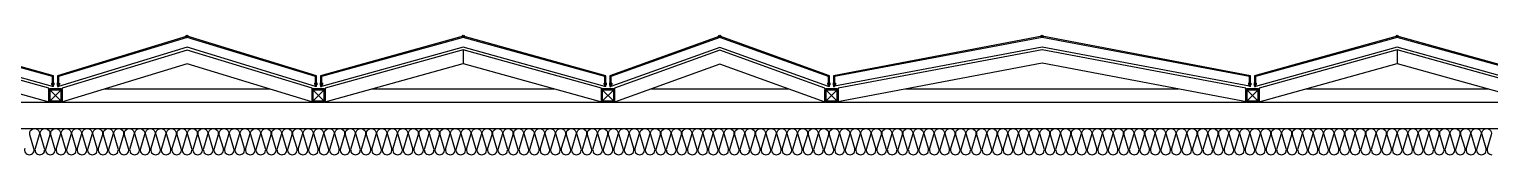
# Model space of a CAD drawing. Header units: millimetres. Extents: x -95754 to 177808, y 34455 to 150605.
# Drawn here: x 144954 to 150506, y 149005 to 149459 of the extents above; entities that cross this region are included whole.
import ezdxf

# ---------------------------------------------------------------- set-up
doc = ezdxf.new("R2010")
doc.units = ezdxf.units.MM
doc.header["$LTSCALE"] = 300
doc.linetypes.add('HID', pattern=[2.8, 1.8, -1])
for name, color, linetype in [('6FIN', 6, 'Continuous'), ('A-하지철물', 55, 'Continuous'), ('alucobond', 4, 'Continuous'), ('ISL', 251, 'Continuous'), ('mold', 4, 'Continuous'), ('SHEET', 6, 'Continuous')]:
    doc.layers.add(name, color=color, linetype=linetype)

# ---------------------------------------------------------------- blocks, each defined once
blk = doc.blocks.new('EX-1100')
at = {"layer": '6FIN', "elevation": 0}
for points in [[(3.2, 204.1), (46.8, 204.1, 0.414214), (50, 207.3), (50, 250.9, 0.414214), (46.8, 254.1), (3.2, 254.1, 0.414214), (0, 250.9), (0, 207.3, 0.414214)], [(1146.8, 204.1), (1103.2, 204.1, -0.414214), (1100, 207.3), (1100, 250.9, -0.414214), (1103.2, 254.1), (1146.8, 254.1, -0.414214), (1150, 250.9), (1150, 207.3, -0.414214)]]:
    blk.add_lwpolyline(points, format="xyb", close=True, dxfattribs=at)
at = {"layer": 'A-하지철물'}
for p, q in [((1100, 254.1), (50, 254.1)), ((923.1, 204.1), (226.9, 204.1)), ((575, 55.9), (575, 107.8))]:
    blk.add_line(p, q, dxfattribs=at)
at = {"layer": 'A-하지철물', "elevation": 0}
blk.add_lwpolyline([(1100, 201.1), (1100, 253), (575, 107.8), (50, 253), (50, 201.1), (575, 55.9)], close=True, dxfattribs=at)
at = {"layer": 'A-하지철물'}
blk.add_circle((575, 4.1), 4.07, dxfattribs=at)
at = {"layer": 'alucobond', "color": 251, "linetype": 'HID', "ltscale": 10}
for p, q in [((30.2, 185.1), (41.5, 185.1)), ((31.5, 182.4), (31.5, 187.8)), ((31.5, 186.6), (39.5, 186.6)), ((31.5, 183.6), (39.5, 183.6)), ((32, 189.3), (32.5, 189.3)), ((32, 180.9), (32.5, 180.9)), ((32.5, 180.9), (32.5, 189.3)), ((38, 182.7), (38, 187.4)), ((39.5, 182.7), (39.5, 187.4)), ((1119.8, 185.1), (1108.5, 185.1)), ((1110.5, 182.7), (1110.5, 187.4)), ((1118.5, 186.6), (1110.5, 186.6)), ((1118.5, 183.6), (1110.5, 183.6)), ((1112, 182.7), (1112, 187.4)), ((1117.5, 180.9), (1117.5, 189.3)), ((1118, 189.3), (1117.5, 189.3)), ((1118, 180.9), (1117.5, 180.9)), ((1118.5, 182.4), (1118.5, 187.8))]:
    blk.add_line(p, q, dxfattribs=at)
at = {"layer": 'alucobond'}
for p, q in [((32.5, 195.1), (36.5, 195.1)), ((1117.5, 195.1), (1113.5, 195.1))]:
    blk.add_line(p, q, dxfattribs=at)
at = {"layer": 'alucobond', "color": 251, "linetype": 'HID', "ltscale": 10, "elevation": 0}
for points in [[(32, 189.3), (31.5, 187.8)], [(32, 180.9), (31.5, 182.4)], [(36.5, 194.5), (575, 45.6), (1113.5, 194.5)], [(1118, 189.3), (1118.5, 187.8)], [(1118, 180.9), (1118.5, 182.4)]]:
    blk.add_lwpolyline(points, dxfattribs=at)
at = {"layer": 'alucobond', "elevation": 0}
for points in [[(32.5, 195.1), (32.5, 154.1), (575, 4.1), (1117.5, 154.1), (1117.5, 195.1)], [(36.5, 195.1), (36.5, 157.1), (575, 8.2), (1113.5, 157.1), (1113.5, 195.1)], [(1113.5, 195.1), (1113.5, 157.2)]]:
    blk.add_lwpolyline(points, dxfattribs=at)
at = {"layer": 'alucobond', "color": 251, "linetype": 'HID', "ltscale": 10, "elevation": 0}
for points in [[(39.5, 186.6, -0.666667), (39.5, 183.6, -1.5)], [(1110.5, 186.6, 0.666667), (1110.5, 183.6, 1.5)]]:
    blk.add_lwpolyline(points, format="xyb", dxfattribs=at)
at = {"layer": 'alucobond', "color": 251, "linetype": 'HID', "ltscale": 10}
for centre, start, end in [((38.7, 187.4), 0, 180), ((38.7, 182.7), 180, 0), ((1111.3, 187.4), 0, 180), ((1111.3, 182.7), 180, 0)]:
    blk.add_arc(centre, 0.75, start, end, dxfattribs=at)
at = {"layer": 'mold', "color": 4, "elevation": 0}
for points in [[(25, 204.1), (25, 202.6)], [(1125, 204.1), (1125, 202.6)]]:
    blk.add_lwpolyline(points, dxfattribs=at)
at = {"layer": 'SHEET', "color": 8}
for p, q in [((46.8, 250.9), (3.2, 207.3)), ((3.2, 250.9), (46.8, 207.3)), ((1103.2, 250.9), (1146.8, 207.3)), ((1146.8, 250.9), (1103.2, 207.3))]:
    blk.add_line(p, q, dxfattribs=at)
at = {"layer": 'SHEET', "color": 8, "elevation": 0}
for points in [[(3.2, 207.3), (46.8, 207.3), (46.8, 250.9), (3.2, 250.9)], [(1146.8, 207.3), (1103.2, 207.3), (1103.2, 250.9), (1146.8, 250.9)]]:
    blk.add_lwpolyline(points, close=True, dxfattribs=at)
blk = doc.blocks.new('EX-1000')
at = {"layer": '6FIN', "elevation": 0}
for points in [[(3.2, 204.1), (46.8, 204.1, 0.414214), (50, 207.3), (50, 250.9, 0.414214), (46.8, 254.1), (3.2, 254.1, 0.414214), (0, 250.9), (0, 207.3, 0.414214)], [(1046.8, 204.1), (1003.2, 204.1, -0.414214), (1000, 207.3), (1000, 250.9, -0.414214), (1003.2, 254.1), (1046.8, 254.1, -0.414214), (1050, 250.9), (1050, 207.3, -0.414214)]]:
    blk.add_lwpolyline(points, format="xyb", close=True, dxfattribs=at)
at = {"layer": 'A-하지철물'}
for p, q in [((1000, 254.1), (50, 254.1)), ((838.4, 204.1), (211.6, 204.1))]:
    blk.add_line(p, q, dxfattribs=at)
at = {"layer": 'A-하지철물', "elevation": 0}
for points in [[(47.4, 254.1), (525, 108.6), (1002.6, 254.1)], [(50, 204.1), (50, 201), (525, 56.3), (1000, 201), (1000, 204.1)]]:
    blk.add_lwpolyline(points, dxfattribs=at)
at = {"layer": 'A-하지철물'}
blk.add_circle((525, 4.1), 4.07, dxfattribs=at)
at = {"layer": 'alucobond', "color": 251, "linetype": 'HID', "ltscale": 10}
for p, q in [((30.2, 185.1), (41.5, 185.1)), ((31.5, 182.4), (31.5, 187.8)), ((31.5, 186.6), (39.5, 186.6)), ((31.5, 183.6), (39.5, 183.6)), ((32, 189.3), (32.5, 189.3)), ((32, 180.9), (32.5, 180.9)), ((32.5, 180.9), (32.5, 189.3)), ((38, 182.7), (38, 187.4)), ((39.5, 182.7), (39.5, 187.4)), ((1019.8, 185.1), (1008.5, 185.1)), ((1010.5, 182.7), (1010.5, 187.4)), ((1018.5, 186.6), (1010.5, 186.6)), ((1018.5, 183.6), (1010.5, 183.6)), ((1012, 182.7), (1012, 187.4)), ((1017.5, 180.9), (1017.5, 189.3)), ((1018, 189.3), (1017.5, 189.3)), ((1018, 180.9), (1017.5, 180.9)), ((1018.5, 182.4), (1018.5, 187.8))]:
    blk.add_line(p, q, dxfattribs=at)
at = {"layer": 'alucobond'}
for p, q in [((32.5, 195.1), (36.5, 195.1)), ((1017.5, 195.1), (1013.5, 195.1))]:
    blk.add_line(p, q, dxfattribs=at)
at = {"layer": 'alucobond', "color": 251, "linetype": 'HID', "ltscale": 10, "elevation": 0}
for points in [[(32, 189.3), (31.5, 187.8)], [(32, 180.9), (31.5, 182.4)], [(36.5, 194.7), (525, 45.9), (1013.5, 194.7)], [(1018, 189.3), (1018.5, 187.8)], [(1018, 180.9), (1018.5, 182.4)]]:
    blk.add_lwpolyline(points, dxfattribs=at)
at = {"layer": 'alucobond', "elevation": 0}
for points in [[(32.5, 195.1), (32.5, 154.1), (525, 4.1), (1017.5, 154.1), (1017.5, 195.1)], [(36.5, 195.1), (36.5, 157), (525, 8.3), (1013.5, 157), (1013.5, 195.1)], [(1013.5, 195.1), (1013.5, 157.2)]]:
    blk.add_lwpolyline(points, dxfattribs=at)
at = {"layer": 'alucobond', "color": 251, "linetype": 'HID', "ltscale": 10, "elevation": 0}
for points in [[(39.5, 186.6, -0.666667), (39.5, 183.6, -1.5)], [(1010.5, 186.6, 0.666667), (1010.5, 183.6, 1.5)]]:
    blk.add_lwpolyline(points, format="xyb", dxfattribs=at)
at = {"layer": 'alucobond', "color": 251, "linetype": 'HID', "ltscale": 10}
for centre, start, end in [((38.7, 187.4), 0, 180), ((38.7, 182.7), 180, 0), ((1011.3, 187.4), 0, 180), ((1011.3, 182.7), 180, 0)]:
    blk.add_arc(centre, 0.75, start, end, dxfattribs=at)
at = {"layer": 'mold', "color": 4, "elevation": 0}
for points in [[(25, 204.1), (25, 202.6)], [(1025, 204.1), (1025, 202.6)]]:
    blk.add_lwpolyline(points, dxfattribs=at)
at = {"layer": 'SHEET', "color": 8}
for p, q in [((46.8, 250.9), (3.2, 207.3)), ((3.2, 250.9), (46.8, 207.3)), ((1003.2, 250.9), (1046.8, 207.3)), ((1046.8, 250.9), (1003.2, 207.3))]:
    blk.add_line(p, q, dxfattribs=at)
at = {"layer": 'SHEET', "color": 8, "elevation": 0}
for points in [[(3.2, 207.3), (46.8, 207.3), (46.8, 250.9), (3.2, 250.9)], [(1046.8, 207.3), (1003.2, 207.3), (1003.2, 250.9), (1046.8, 250.9)]]:
    blk.add_lwpolyline(points, close=True, dxfattribs=at)
blk = doc.blocks.new('EX-850-1')
at = {"layer": '6FIN', "elevation": 0}
for points in [[(3.2, 204.1), (46.8, 204.1, 0.414214), (50, 207.3), (50, 250.9, 0.414214), (46.8, 254.1), (3.2, 254.1, 0.414214), (0, 250.9), (0, 207.3, 0.414214)], [(896.8, 204.1), (853.2, 204.1, -0.414214), (850, 207.3), (850, 250.9, -0.414214), (853.2, 254.1), (896.8, 254.1, -0.414214), (900, 250.9), (900, 207.3, -0.414214)]]:
    blk.add_lwpolyline(points, format="xyb", close=True, dxfattribs=at)
at = {"layer": 'A-하지철물'}
for p, q in [((850, 254.1), (50, 254.1)), ((710.9, 204.1), (189.1, 204.1))]:
    blk.add_line(p, q, dxfattribs=at)
at = {"layer": 'A-하지철물', "elevation": 0}
for points in [[(49.9, 254.1), (450, 110.3), (850.1, 254.1)], [(50, 204.1), (50, 200.9), (450, 57.2), (850, 200.9), (850, 204.1)]]:
    blk.add_lwpolyline(points, dxfattribs=at)
at = {"layer": 'A-하지철물'}
blk.add_circle((450, 4.1), 4.07, dxfattribs=at)
at = {"layer": 'alucobond', "color": 251, "linetype": 'HID', "ltscale": 10}
for p, q in [((30.2, 185.1), (41.5, 185.1)), ((31.5, 182.4), (31.5, 187.8)), ((31.5, 186.6), (39.5, 186.6)), ((31.5, 183.6), (39.5, 183.6)), ((32, 189.3), (32.5, 189.3)), ((32, 180.9), (32.5, 180.9)), ((32.5, 180.9), (32.5, 189.3)), ((38, 182.7), (38, 187.4)), ((39.5, 182.7), (39.5, 187.4)), ((869.8, 185.1), (858.5, 185.1)), ((860.5, 182.7), (860.5, 187.4)), ((868.5, 186.6), (860.5, 186.6)), ((868.5, 183.6), (860.5, 183.6)), ((862, 182.7), (862, 187.4)), ((867.5, 180.9), (867.5, 189.3)), ((868, 189.3), (867.5, 189.3)), ((868, 180.9), (867.5, 180.9)), ((868.5, 182.4), (868.5, 187.8))]:
    blk.add_line(p, q, dxfattribs=at)
at = {"layer": 'alucobond'}
for p, q in [((32.5, 195.1), (36.5, 195.1)), ((867.5, 195.1), (863.5, 195.1))]:
    blk.add_line(p, q, dxfattribs=at)
at = {"layer": 'alucobond', "color": 251, "linetype": 'HID', "ltscale": 10}
for points in [[(32, 189.3), (31.5, 187.8)], [(32, 180.9), (31.5, 182.4)], [(868, 189.3), (868.5, 187.8)], [(868, 180.9), (868.5, 182.4)]]:
    blk.add_lwpolyline(points, dxfattribs=at)
at = {"layer": 'alucobond', "elevation": 0}
for points in [[(32.5, 195.1), (32.5, 154.1), (450, 4.1), (867.5, 154.1), (867.5, 195.1)], [(36.5, 195.1), (36.5, 156.9), (450, 8.3), (863.5, 156.9), (863.5, 195.1)]]:
    blk.add_lwpolyline(points, dxfattribs=at)
at = {"layer": 'alucobond', "color": 251, "linetype": 'HID', "ltscale": 10, "elevation": 0}
blk.add_lwpolyline([(36.5, 195.1), (450, 46.6), (863.5, 195.1)], dxfattribs=at)
at = {"layer": 'alucobond', "color": 251, "linetype": 'HID', "ltscale": 10}
for points in [[(39.5, 186.6, -0.666667), (39.5, 183.6, -1.5)], [(860.5, 186.6, 0.666667), (860.5, 183.6, 1.5)]]:
    blk.add_lwpolyline(points, format="xyb", dxfattribs=at)
for centre, start, end in [((38.7, 187.4), 0, 180), ((38.7, 182.7), 180, 0), ((861.3, 187.4), 0, 180), ((861.3, 182.7), 180, 0)]:
    blk.add_arc(centre, 0.75, start, end, dxfattribs=at)
at = {"layer": 'mold', "color": 4}
for points in [[(25, 204.1), (25, 202.6)], [(875, 204.1), (875, 202.6)]]:
    blk.add_lwpolyline(points, dxfattribs=at)
at = {"layer": 'SHEET', "color": 8}
for p, q in [((46.8, 250.9), (3.2, 207.3)), ((3.2, 250.9), (46.8, 207.3)), ((853.2, 250.9), (896.8, 207.3)), ((896.8, 250.9), (853.2, 207.3))]:
    blk.add_line(p, q, dxfattribs=at)
at = {"layer": 'SHEET', "color": 8, "elevation": 0}
for points in [[(3.2, 207.3), (46.8, 207.3), (46.8, 250.9), (3.2, 250.9)], [(896.8, 207.3), (853.2, 207.3), (853.2, 250.9), (896.8, 250.9)]]:
    blk.add_lwpolyline(points, close=True, dxfattribs=at)
blk = doc.blocks.new('EX-1600')
at = {"layer": '6FIN', "elevation": 0}
for points in [[(3.2, 204.1), (46.8, 204.1, 0.414214), (50, 207.3), (50, 250.9, 0.414214), (46.8, 254.1), (3.2, 254.1, 0.414214), (0, 250.9), (0, 207.3, 0.414214)], [(1646.8, 204.1), (1603.2, 204.1, -0.414214), (1600, 207.3), (1600, 250.9, -0.414214), (1603.2, 254.1), (1646.8, 254.1, -0.414214), (1650, 250.9), (1650, 207.3, -0.414214)]]:
    blk.add_lwpolyline(points, format="xyb", close=True, dxfattribs=at)
at = {"layer": 'A-하지철물'}
for p, q in [((1600, 254.1), (50, 254.1)), ((1344, 204.1), (306, 204.1))]:
    blk.add_line(p, q, dxfattribs=at)
at = {"layer": 'A-하지철물', "elevation": 0}
for points in [[(41.9, 254.1), (825, 105.8), (1608.1, 254.1)], [(50, 204.1), (50, 201.6), (825, 55), (1600, 201.6), (1600, 204.1)]]:
    blk.add_lwpolyline(points, dxfattribs=at)
at = {"layer": 'A-하지철물'}
blk.add_circle((825, 4.1), 4.07, dxfattribs=at)
at = {"layer": 'alucobond', "color": 251, "linetype": 'HID', "ltscale": 10}
for p, q in [((30.2, 185.1), (41.5, 185.1)), ((31.5, 182.4), (31.5, 187.8)), ((31.5, 186.6), (39.5, 186.6)), ((31.5, 183.6), (39.5, 183.6)), ((32, 189.3), (32.5, 189.3)), ((32, 180.9), (32.5, 180.9)), ((32.5, 180.9), (32.5, 189.3)), ((38, 182.7), (38, 187.4)), ((39.5, 182.7), (39.5, 187.4)), ((1619.8, 185.1), (1608.5, 185.1)), ((1610.5, 182.7), (1610.5, 187.4)), ((1618.5, 186.6), (1610.5, 186.6)), ((1618.5, 183.6), (1610.5, 183.6)), ((1612, 182.7), (1612, 187.4)), ((1617.5, 180.9), (1617.5, 189.3)), ((1618, 189.3), (1617.5, 189.3)), ((1618, 180.9), (1617.5, 180.9)), ((1618.5, 182.4), (1618.5, 187.8))]:
    blk.add_line(p, q, dxfattribs=at)
at = {"layer": 'alucobond'}
for p, q in [((32.5, 195.1), (36.5, 195.1)), ((1617.5, 195.1), (1613.5, 195.1))]:
    blk.add_line(p, q, dxfattribs=at)
at = {"layer": 'alucobond', "color": 251, "linetype": 'HID', "ltscale": 10}
for points in [[(32, 189.3), (31.5, 187.8)], [(32, 180.9), (31.5, 182.4)]]:
    blk.add_lwpolyline(points, dxfattribs=at)
at = {"layer": 'alucobond', "elevation": 0}
for points in [[(32.5, 195.1), (32.5, 154.1), (825, 4.1), (1617.5, 154.1), (1617.5, 195.1)], [(36.5, 195.1), (36.5, 157.4), (825, 8.1), (1613.5, 157.4), (1613.5, 195.1)]]:
    blk.add_lwpolyline(points, dxfattribs=at)
at = {"layer": 'alucobond', "color": 251, "linetype": 'HID', "ltscale": 10, "elevation": 0}
for points in [[(36.5, 194), (825, 44.8), (1613.5, 194)], [(1618, 189.3), (1618.5, 187.8)], [(1618, 180.9), (1618.5, 182.4)]]:
    blk.add_lwpolyline(points, dxfattribs=at)
at = {"layer": 'alucobond', "color": 251, "linetype": 'HID', "ltscale": 10}
blk.add_lwpolyline([(39.5, 186.6, -0.666667), (39.5, 183.6, -1.5)], format="xyb", dxfattribs=at)
at = {"layer": 'alucobond', "color": 251, "linetype": 'HID', "ltscale": 10, "elevation": 0}
blk.add_lwpolyline([(1610.5, 186.6, 0.666667), (1610.5, 183.6, 1.5)], format="xyb", dxfattribs=at)
at = {"layer": 'alucobond', "color": 251, "linetype": 'HID', "ltscale": 10}
for centre, start, end in [((38.7, 187.4), 0, 180), ((38.7, 182.7), 180, 0), ((1611.3, 187.4), 0, 180), ((1611.3, 182.7), 180, 0)]:
    blk.add_arc(centre, 0.75, start, end, dxfattribs=at)
at = {"layer": 'mold', "color": 4}
blk.add_lwpolyline([(25, 204.1), (25, 202.6)], dxfattribs=at)
at = {"layer": 'mold', "color": 4, "elevation": 0}
blk.add_lwpolyline([(1625, 204.1), (1625, 202.6)], dxfattribs=at)
at = {"layer": 'SHEET', "color": 8}
for p, q in [((46.8, 250.9), (3.2, 207.3)), ((3.2, 250.9), (46.8, 207.3)), ((1603.2, 250.9), (1646.8, 207.3)), ((1646.8, 250.9), (1603.2, 207.3))]:
    blk.add_line(p, q, dxfattribs=at)
at = {"layer": 'SHEET', "color": 8, "elevation": 0}
for points in [[(3.2, 207.3), (46.8, 207.3), (46.8, 250.9), (3.2, 250.9)], [(1646.8, 207.3), (1603.2, 207.3), (1603.2, 250.9), (1646.8, 250.9)]]:
    blk.add_lwpolyline(points, close=True, dxfattribs=at)

msp = doc.modelspace()

# ---------------------------------------------------------------- linework, layer by layer
at = {"layer": 'ISL', "elevation": 0}
msp.add_lwpolyline([(101753.6, 149105), (168578.6, 149105)], dxfattribs=at)
msp.add_lwpolyline([(144936.3, 149029.3, 0.509267), (144953.9, 149005, 0.509267), (144971.6, 149029.3), (144956.3, 149080.8, -1.372593), (144991.6, 149080.8), (144976.3, 149029.3, 0.509267), (144993.9, 149005, 0.509267), (145011.6, 149029.3), (144996.3, 149080.8, -1.372593), (145031.6, 149080.8), (145016.3, 149029.3, 0.509267), (145033.9, 149005, 0.509267), (145051.6, 149029.3), (145036.3, 149080.8, -1.372593), (145071.6, 149080.8), (145056.3, 149029.3, 0.509267), (145073.9, 149005, 0.509267), (145091.6, 149029.3), (145076.3, 149080.8, -1.372593), (145111.6, 149080.8), (145096.3, 149029.3, 0.509267), (145113.9, 149005, 0.509267), (145131.6, 149029.3), (145116.3, 149080.8, -1.372593), (145151.6, 149080.8), (145136.3, 149029.3, 0.509267), (145153.9, 149005, 0.509267), (145171.6, 149029.3), (145156.3, 149080.8, -1.372593), (145191.6, 149080.8), (145176.3, 149029.3, 0.509267), (145193.9, 149005, 0.509267), (145211.6, 149029.3), (145196.3, 149080.8, -1.372593), (145231.6, 149080.8), (145216.3, 149029.3, 0.509267), (145233.9, 149005, 0.509267), (145251.6, 149029.3), (145236.3, 149080.8, -1.372593), (145271.6, 149080.8), (145256.3, 149029.3, 0.509267), (145273.9, 149005, 0.509267), (145291.6, 149029.3), (145276.3, 149080.8, -1.372593), (145311.6, 149080.8), (145296.3, 149029.3, 0.509267), (145313.9, 149005, 0.509267), (145331.6, 149029.3), (145316.3, 149080.8, -1.372593), (145351.6, 149080.8), (145336.3, 149029.3, 0.509267), (145353.9, 149005, 0.509267), (145371.6, 149029.3), (145356.3, 149080.8, -1.372593), (145391.6, 149080.8), (145376.3, 149029.3, 0.509267), (145393.9, 149005, 0.509267), (145411.6, 149029.3), (145396.3, 149080.8, -1.372593), (145431.6, 149080.8), (145416.3, 149029.3, 0.509267), (145433.9, 149005, 0.509267), (145451.6, 149029.3), (145436.3, 149080.8, -1.372593), (145471.6, 149080.8), (145456.3, 149029.3, 0.509267), (145473.9, 149005, 0.509267), (145491.6, 149029.3), (145476.3, 149080.8, -1.372593), (145511.6, 149080.8), (145496.3, 149029.3, 0.509267), (145513.9, 149005, 0.509267), (145531.6, 149029.3), (145516.3, 149080.8, -1.372593), (145551.6, 149080.8), (145536.3, 149029.3, 0.509267), (145553.9, 149005, 0.509267), (145571.6, 149029.3), (145556.3, 149080.8, -1.372593), (145591.6, 149080.8), (145576.3, 149029.3, 0.509267), (145593.9, 149005, 0.509267), (145611.6, 149029.3), (145596.3, 149080.8, -1.372593), (145631.6, 149080.8), (145616.3, 149029.3, 0.509267), (145633.9, 149005, 0.509267), (145651.6, 149029.3), (145636.3, 149080.8, -1.372593), (145671.6, 149080.8), (145656.3, 149029.3, 0.509267), (145673.9, 149005, 0.509267), (145691.6, 149029.3), (145676.3, 149080.8, -1.372593), (145711.6, 149080.8), (145696.3, 149029.3, 0.509267), (145713.9, 149005, 0.509267), (145731.6, 149029.3), (145716.3, 149080.8, -1.372593), (145751.6, 149080.8), (145736.3, 149029.3, 0.509267), (145753.9, 149005, 0.509267), (145771.6, 149029.3), (145756.3, 149080.8, -1.372593), (145791.6, 149080.8), (145776.3, 149029.3, 0.509267), (145793.9, 149005, 0.509267), (145811.6, 149029.3), (145796.3, 149080.8, -1.372593), (145831.6, 149080.8), (145816.3, 149029.3, 0.509267), (145833.9, 149005, 0.509267), (145851.6, 149029.3), (145836.3, 149080.8, -1.372593), (145871.6, 149080.8), (145856.3, 149029.3, 0.509267), (145873.9, 149005, 0.509267), (145891.6, 149029.3), (145876.3, 149080.8, -1.372593), (145911.6, 149080.8), (145896.3, 149029.3, 0.509267), (145913.9, 149005, 0.509267), (145931.6, 149029.3), (145916.3, 149080.8, -1.372593), (145951.6, 149080.8), (145936.3, 149029.3, 0.509267), (145953.9, 149005, 0.509267), (145971.6, 149029.3), (145956.3, 149080.8, -1.372593), (145991.6, 149080.8), (145976.3, 149029.3, 0.509267), (145993.9, 149005, 0.509267), (146011.6, 149029.3), (145996.3, 149080.8, -1.372593), (146031.6, 149080.8), (146016.3, 149029.3, 0.509267), (146033.9, 149005, 0.509267), (146051.6, 149029.3), (146036.3, 149080.8, -1.372593), (146071.6, 149080.8), (146056.3, 149029.3, 0.509267), (146073.9, 149005, 0.509267), (146091.6, 149029.3), (146076.3, 149080.8, -1.372593), (146111.6, 149080.8), (146096.3, 149029.3, 0.509267), (146113.9, 149005, 0.509267), (146131.6, 149029.3), (146116.3, 149080.8, -1.372593), (146151.6, 149080.8), (146136.3, 149029.3, 0.509267), (146153.9, 149005, 0.509267), (146171.6, 149029.3), (146156.3, 149080.8, -1.372593), (146191.6, 149080.8), (146176.3, 149029.3, 0.509267), (146193.9, 149005, 0.509267), (146211.6, 149029.3), (146196.3, 149080.8, -1.372593), (146231.6, 149080.8), (146216.3, 149029.3, 0.509267), (146233.9, 149005, 0.509267), (146251.6, 149029.3), (146236.3, 149080.8, -1.372593), (146271.6, 149080.8), (146256.3, 149029.3, 0.509267), (146273.9, 149005, 0.509267), (146291.6, 149029.3), (146276.3, 149080.8, -1.372593), (146311.6, 149080.8), (146296.3, 149029.3, 0.509267), (146313.9, 149005, 0.509267), (146331.6, 149029.3), (146316.3, 149080.8, -1.372593), (146351.6, 149080.8), (146336.3, 149029.3, 0.509267), (146353.9, 149005, 0.509267), (146371.6, 149029.3), (146356.3, 149080.8, -1.372593), (146391.6, 149080.8), (146376.3, 149029.3, 0.509267), (146393.9, 149005, 0.509267), (146411.6, 149029.3), (146396.3, 149080.8, -1.372593), (146431.6, 149080.8), (146416.3, 149029.3, 0.509267), (146433.9, 149005, 0.509267), (146451.6, 149029.3), (146436.3, 149080.8, -1.372593), (146471.6, 149080.8), (146456.3, 149029.3, 0.509267), (146473.9, 149005, 0.509267), (146491.6, 149029.3), (146476.3, 149080.8, -1.372593), (146511.6, 149080.8), (146496.3, 149029.3, 0.509267), (146513.9, 149005, 0.509267), (146531.6, 149029.3), (146516.3, 149080.8, -1.372593), (146551.6, 149080.8), (146536.3, 149029.3, 0.509267), (146553.9, 149005, 0.509267), (146571.6, 149029.3), (146556.3, 149080.8, -1.372593), (146591.6, 149080.8), (146576.3, 149029.3, 0.509267), (146593.9, 149005, 0.509267), (146611.6, 149029.3), (146596.3, 149080.8, -1.372593), (146631.6, 149080.8), (146616.3, 149029.3, 0.509267), (146633.9, 149005, 0.509267), (146651.6, 149029.3), (146636.3, 149080.8, -1.372593), (146671.6, 149080.8), (146656.3, 149029.3, 0.509267), (146673.9, 149005, 0.509267), (146691.6, 149029.3), (146676.3, 149080.8, -1.372593), (146711.6, 149080.8), (146696.3, 149029.3, 0.509267), (146713.9, 149005, 0.509267), (146731.6, 149029.3), (146716.3, 149080.8, -1.372593), (146751.6, 149080.8), (146736.3, 149029.3, 0.509267), (146753.9, 149005, 0.509267), (146771.6, 149029.3), (146756.3, 149080.8, -1.372593), (146791.6, 149080.8), (146776.3, 149029.3, 0.509267), (146793.9, 149005, 0.509267), (146811.6, 149029.3), (146796.3, 149080.8, -1.372593), (146831.6, 149080.8), (146816.3, 149029.3, 0.509267), (146833.9, 149005, 0.509267), (146851.6, 149029.3), (146836.3, 149080.8, -1.372593), (146871.6, 149080.8), (146856.3, 149029.3, 0.509267), (146873.9, 149005, 0.509267), (146891.6, 149029.3), (146876.3, 149080.8, -1.372593), (146911.6, 149080.8), (146896.3, 149029.3, 0.509267), (146913.9, 149005, 0.509267), (146931.6, 149029.3), (146916.3, 149080.8, -1.372593), (146951.6, 149080.8), (146936.3, 149029.3, 0.509267), (146953.9, 149005, 0.509267), (146971.6, 149029.3), (146956.3, 149080.8, -1.372593), (146991.6, 149080.8), (146976.3, 149029.3, 0.509267), (146993.9, 149005, 0.509267), (147011.6, 149029.3), (146996.3, 149080.8, -1.372593), (147031.6, 149080.8), (147016.3, 149029.3, 0.509267), (147033.9, 149005, 0.509267), (147051.6, 149029.3), (147036.3, 149080.8, -1.372593), (147071.6, 149080.8), (147056.3, 149029.3, 0.509267), (147073.9, 149005, 0.509267), (147091.6, 149029.3), (147076.3, 149080.8, -1.372593), (147111.6, 149080.8), (147096.3, 149029.3, 0.509267), (147113.9, 149005, 0.509267), (147131.6, 149029.3), (147116.3, 149080.8, -1.372593), (147151.6, 149080.8), (147136.3, 149029.3, 0.509267), (147153.9, 149005, 0.509267), (147171.6, 149029.3), (147156.3, 149080.8, -1.372593), (147191.6, 149080.8), (147176.3, 149029.3, 0.509267), (147193.9, 149005, 0.509267), (147211.6, 149029.3), (147196.3, 149080.8, -1.372593), (147231.6, 149080.8), (147216.3, 149029.3, 0.509267), (147233.9, 149005, 0.509267), (147251.6, 149029.3), (147236.3, 149080.8, -1.372593), (147271.6, 149080.8), (147256.3, 149029.3, 0.509267), (147273.9, 149005, 0.509267), (147291.6, 149029.3), (147276.3, 149080.8, -1.372593), (147311.6, 149080.8), (147296.3, 149029.3, 0.509267), (147313.9, 149005, 0.509267), (147331.6, 149029.3), (147316.3, 149080.8, -1.372593), (147351.6, 149080.8), (147336.3, 149029.3, 0.509267), (147353.9, 149005, 0.509267), (147371.6, 149029.3), (147356.3, 149080.8, -1.372593), (147391.6, 149080.8), (147376.3, 149029.3, 0.509267), (147393.9, 149005, 0.509267), (147411.6, 149029.3), (147396.3, 149080.8, -1.372593), (147431.6, 149080.8), (147416.3, 149029.3, 0.509267), (147433.9, 149005, 0.509267), (147451.6, 149029.3), (147436.3, 149080.8, -1.372593), (147471.6, 149080.8), (147456.3, 149029.3, 0.509267), (147473.9, 149005, 0.509267), (147491.6, 149029.3), (147476.3, 149080.8, -1.372593), (147511.6, 149080.8), (147496.3, 149029.3, 0.509267), (147513.9, 149005, 0.509267), (147531.6, 149029.3), (147516.3, 149080.8, -1.372593), (147551.6, 149080.8), (147536.3, 149029.3, 0.509267), (147553.9, 149005, 0.509267), (147571.6, 149029.3), (147556.3, 149080.8, -1.372593), (147591.6, 149080.8), (147576.3, 149029.3, 0.509267), (147593.9, 149005, 0.509267), (147611.6, 149029.3), (147596.3, 149080.8, -1.372593), (147631.6, 149080.8), (147616.3, 149029.3, 0.509267), (147633.9, 149005, 0.509267), (147651.6, 149029.3), (147636.3, 149080.8, -1.372593), (147671.6, 149080.8), (147656.3, 149029.3, 0.509267), (147673.9, 149005, 0.509267), (147691.6, 149029.3), (147676.3, 149080.8, -1.372593), (147711.6, 149080.8), (147696.3, 149029.3, 0.509267), (147713.9, 149005, 0.509267), (147731.6, 149029.3), (147716.3, 149080.8, -1.372593), (147751.6, 149080.8), (147736.3, 149029.3, 0.509267), (147753.9, 149005, 0.509267), (147771.6, 149029.3), (147756.3, 149080.8, -1.372593), (147791.6, 149080.8), (147776.3, 149029.3, 0.509267), (147793.9, 149005, 0.509267), (147811.6, 149029.3), (147796.3, 149080.8, -1.372593), (147831.6, 149080.8), (147816.3, 149029.3, 0.509267), (147833.9, 149005, 0.509267), (147851.6, 149029.3), (147836.3, 149080.8, -1.372593), (147871.6, 149080.8), (147856.3, 149029.3, 0.509267), (147873.9, 149005, 0.509267), (147891.6, 149029.3), (147876.3, 149080.8, -1.372593), (147911.6, 149080.8), (147896.3, 149029.3, 0.509267), (147913.9, 149005, 0.509267), (147931.6, 149029.3), (147916.3, 149080.8, -1.372593), (147951.6, 149080.8), (147936.3, 149029.3, 0.509267), (147953.9, 149005, 0.509267), (147971.6, 149029.3), (147956.3, 149080.8, -1.372593), (147991.6, 149080.8), (147976.3, 149029.3, 0.509267), (147994, 149005, 0.509267), (148011.6, 149029.3), (147996.3, 149080.8, -1.372593), (148031.6, 149080.8), (148016.3, 149029.3, 0.509267), (148034, 149005, 0.509267), (148051.6, 149029.3), (148036.3, 149080.8, -1.372593), (148071.6, 149080.8), (148056.3, 149029.3, 0.509267), (148074, 149005, 0.509267), (148091.6, 149029.3), (148076.3, 149080.8, -1.372593), (148111.6, 149080.8), (148096.3, 149029.3, 0.509267), (148114, 149005, 0.509267), (148131.6, 149029.3), (148116.3, 149080.8, -1.372593), (148151.6, 149080.8), (148136.3, 149029.3, 0.509267), (148154, 149005, 0.509267), (148171.6, 149029.3), (148156.3, 149080.8, -1.372593), (148191.6, 149080.8), (148176.3, 149029.3, 0.509267), (148194, 149005, 0.509267), (148211.6, 149029.3), (148196.3, 149080.8, -1.372593), (148231.6, 149080.8), (148216.3, 149029.3, 0.509267), (148234, 149005, 0.509267), (148251.6, 149029.3), (148236.3, 149080.8, -1.372593), (148271.6, 149080.8), (148256.3, 149029.3, 0.509267), (148274, 149005, 0.509267), (148291.6, 149029.3), (148276.3, 149080.8, -1.372593), (148311.6, 149080.8), (148296.3, 149029.3, 0.509267), (148314, 149005, 0.509267), (148331.6, 149029.3), (148316.3, 149080.8, -1.372593), (148351.6, 149080.8), (148336.3, 149029.3, 0.509267), (148354, 149005, 0.509267), (148371.6, 149029.3), (148356.3, 149080.8, -1.372593), (148391.6, 149080.8), (148376.3, 149029.3, 0.509267), (148394, 149005, 0.509267), (148411.6, 149029.3), (148396.3, 149080.8, -1.372593), (148431.6, 149080.8), (148416.3, 149029.3, 0.509267), (148434, 149005, 0.509267), (148451.6, 149029.3), (148436.3, 149080.8, -1.372593), (148471.6, 149080.8), (148456.3, 149029.3, 0.509267), (148474, 149005, 0.509267), (148491.6, 149029.3), (148476.3, 149080.8, -1.372593), (148511.6, 149080.8), (148496.3, 149029.3, 0.509267), (148514, 149005, 0.509267), (148531.6, 149029.3), (148516.3, 149080.8, -1.372593), (148551.6, 149080.8), (148536.3, 149029.3, 0.509267), (148554, 149005, 0.509267), (148571.6, 149029.3), (148556.3, 149080.8, -1.372593), (148591.6, 149080.8), (148576.3, 149029.3, 0.509267), (148594, 149005, 0.509267), (148611.6, 149029.3), (148596.3, 149080.8, -1.372593), (148631.6, 149080.8), (148616.3, 149029.3, 0.509267), (148634, 149005, 0.509267), (148651.6, 149029.3), (148636.3, 149080.8, -1.372593), (148671.6, 149080.8), (148656.3, 149029.3, 0.509267), (148674, 149005, 0.509267), (148691.6, 149029.3), (148676.3, 149080.8, -1.372593), (148711.6, 149080.8), (148696.3, 149029.3, 0.509267), (148714, 149005, 0.509267), (148731.6, 149029.3), (148716.3, 149080.8, -1.372593), (148751.6, 149080.8), (148736.3, 149029.3, 0.509267), (148754, 149005, 0.509267), (148771.6, 149029.3), (148756.3, 149080.8, -1.372593), (148791.6, 149080.8), (148776.3, 149029.3, 0.509267), (148794, 149005, 0.509267), (148811.6, 149029.3), (148796.3, 149080.8, -1.372593), (148831.6, 149080.8), (148816.3, 149029.3, 0.509267), (148834, 149005, 0.509267), (148851.6, 149029.3), (148836.3, 149080.8, -1.372593), (148871.6, 149080.8), (148856.3, 149029.3, 0.509267), (148874, 149005, 0.509267), (148891.6, 149029.3), (148876.3, 149080.8, -1.372593), (148911.6, 149080.8), (148896.3, 149029.3, 0.509267), (148914, 149005, 0.509267), (148931.6, 149029.3), (148916.3, 149080.8, -1.372593), (148951.6, 149080.8), (148936.3, 149029.3, 0.509267), (148954, 149005, 0.509267), (148971.6, 149029.3), (148956.3, 149080.8, -1.372593), (148991.6, 149080.8), (148976.3, 149029.3, 0.509267), (148994, 149005, 0.509267), (149011.6, 149029.3), (148996.3, 149080.8, -1.372593), (149031.6, 149080.8), (149016.3, 149029.3, 0.509267), (149034, 149005, 0.509267), (149051.6, 149029.3), (149036.3, 149080.8, -1.372593), (149071.6, 149080.8), (149056.3, 149029.3, 0.509267), (149074, 149005, 0.509267), (149091.6, 149029.3), (149076.3, 149080.8, -1.372593), (149111.6, 149080.8), (149096.3, 149029.3, 0.509267), (149114, 149005, 0.509267), (149131.6, 149029.3), (149116.3, 149080.8, -1.372593), (149151.6, 149080.8), (149136.3, 149029.3, 0.509267), (149154, 149005, 0.509267), (149171.6, 149029.3), (149156.3, 149080.8, -1.372593), (149191.6, 149080.8), (149176.3, 149029.3, 0.509267), (149194, 149005, 0.509267), (149211.6, 149029.3), (149196.3, 149080.8, -1.372593), (149231.6, 149080.8), (149216.3, 149029.3, 0.509267), (149234, 149005, 0.509267), (149251.6, 149029.3), (149236.3, 149080.8, -1.372593), (149271.6, 149080.8), (149256.3, 149029.3, 0.509267), (149274, 149005, 0.509267), (149291.6, 149029.3), (149276.3, 149080.8, -1.372593), (149311.6, 149080.8), (149296.3, 149029.3, 0.509267), (149314, 149005, 0.509267), (149331.6, 149029.3), (149316.3, 149080.8, -1.372593), (149351.6, 149080.8), (149336.3, 149029.3, 0.509267), (149354, 149005, 0.509267), (149371.6, 149029.3), (149356.3, 149080.8, -1.372593), (149391.6, 149080.8), (149376.3, 149029.3, 0.509267), (149394, 149005, 0.509267), (149411.6, 149029.3), (149396.3, 149080.8, -1.372593), (149431.6, 149080.8), (149416.3, 149029.3, 0.509267), (149434, 149005, 0.509267), (149451.6, 149029.3), (149436.3, 149080.8, -1.372593), (149471.6, 149080.8), (149456.3, 149029.3, 0.509267), (149474, 149005, 0.509267), (149491.6, 149029.3), (149476.3, 149080.8, -1.372593), (149511.6, 149080.8), (149496.3, 149029.3, 0.509267), (149514, 149005, 0.509267), (149531.6, 149029.3), (149516.3, 149080.8, -1.372593), (149551.6, 149080.8), (149536.3, 149029.3, 0.509267), (149554, 149005, 0.509267), (149571.6, 149029.3), (149556.3, 149080.8, -1.372593), (149591.6, 149080.8), (149576.3, 149029.3, 0.509267), (149594, 149005, 0.509267), (149611.6, 149029.3), (149596.3, 149080.8, -1.372593), (149631.6, 149080.8), (149616.3, 149029.3, 0.509267), (149634, 149005, 0.509267), (149651.6, 149029.3), (149636.3, 149080.8, -1.372593), (149671.6, 149080.8), (149656.3, 149029.3, 0.509267), (149674, 149005, 0.509267), (149691.6, 149029.3), (149676.3, 149080.8, -1.372593), (149711.6, 149080.8), (149696.3, 149029.3, 0.509267), (149714, 149005, 0.509267), (149731.6, 149029.3), (149716.3, 149080.8, -1.372593), (149751.6, 149080.8), (149736.3, 149029.3, 0.509267), (149754, 149005, 0.509267), (149771.6, 149029.3), (149756.3, 149080.8, -1.372593), (149791.6, 149080.8), (149776.3, 149029.3, 0.509267), (149794, 149005, 0.509267), (149811.6, 149029.3), (149796.3, 149080.8, -1.372593), (149831.6, 149080.8), (149816.3, 149029.3, 0.509267), (149834, 149005, 0.509267), (149851.6, 149029.3), (149836.3, 149080.8, -1.372593), (149871.6, 149080.8), (149856.3, 149029.3, 0.509267), (149874, 149005, 0.509267), (149891.6, 149029.3), (149876.3, 149080.8, -1.372593), (149911.6, 149080.8), (149896.3, 149029.3, 0.509267), (149914, 149005, 0.509267), (149931.6, 149029.3), (149916.3, 149080.8, -1.372593), (149951.6, 149080.8), (149936.3, 149029.3, 0.509267), (149954, 149005, 0.509267), (149971.6, 149029.3), (149956.3, 149080.8, -1.372593), (149991.6, 149080.8), (149976.3, 149029.3, 0.509267), (149994, 149005, 0.509267), (150011.6, 149029.3), (149996.3, 149080.8, -1.372593), (150031.6, 149080.8), (150016.3, 149029.3, 0.509267), (150034, 149005, 0.509267), (150051.6, 149029.3), (150036.3, 149080.8, -1.372593), (150071.6, 149080.8), (150056.3, 149029.3, 0.509267), (150074, 149005, 0.509267), (150091.6, 149029.3), (150076.3, 149080.8, -1.372593), (150111.6, 149080.8), (150096.3, 149029.3, 0.509267), (150114, 149005, 0.509267), (150131.6, 149029.3), (150116.3, 149080.8, -1.372593), (150151.6, 149080.8), (150136.3, 149029.3, 0.509267), (150154, 149005, 0.509267), (150171.6, 149029.3), (150156.3, 149080.8, -1.372593), (150191.6, 149080.8), (150176.3, 149029.3, 0.509267), (150194, 149005, 0.509267), (150211.6, 149029.3), (150196.3, 149080.8, -1.372593), (150231.6, 149080.8), (150216.3, 149029.3, 0.509267), (150234, 149005, 0.509267), (150251.6, 149029.3), (150236.3, 149080.8, -1.372593), (150271.6, 149080.8), (150256.3, 149029.3, 0.509267), (150274, 149005, 0.509267), (150291.6, 149029.3), (150276.3, 149080.8, -1.372593), (150311.6, 149080.8), (150296.3, 149029.3, 0.509267), (150314, 149005, 0.509267), (150331.6, 149029.3), (150316.3, 149080.8, -1.372593), (150351.6, 149080.8), (150336.3, 149029.3, 0.509267), (150354, 149005, 0.509267), (150371.6, 149029.3), (150356.3, 149080.8, -1.372593), (150391.6, 149080.8), (150376.3, 149029.3, 0.509267), (150394, 149005, 0.509267), (150411.6, 149029.3), (150396.3, 149080.8, -1.372593), (150431.6, 149080.8), (150416.3, 149029.3, 0.509267), (150434, 149005, 0.509267), (150451.6, 149029.3), (150436.3, 149080.8, -1.372593), (150471.6, 149080.8), (150456.3, 149029.3, 0.509267), (150474, 149005, 0.509267), (150491.6, 149029.3), (150476.3, 149080.8, -1.372593), (150511.6, 149080.8), (150496.3, 149029.3, 0.509267), (150514, 149005, 0.509267)], format="xyb", dxfattribs=at)

# ---------------------------------------------------------------- block references
at = {"layer": 'A-하지철물', "rotation": 180}
for name, p in [('EX-1100', (145078.6, 149459.1)), ('EX-1000', (146078.6, 149459.1)), ('EX-1100', (147178.6, 149459.1)), ('EX-850-1', (148028.6, 149459.1)), ('EX-1600', (149628.6, 149459.1)), ('EX-1100', (150728.6, 149459.1))]:
    msp.add_blockref(name, p, dxfattribs=at)

doc.saveas('drawing.dxf')
